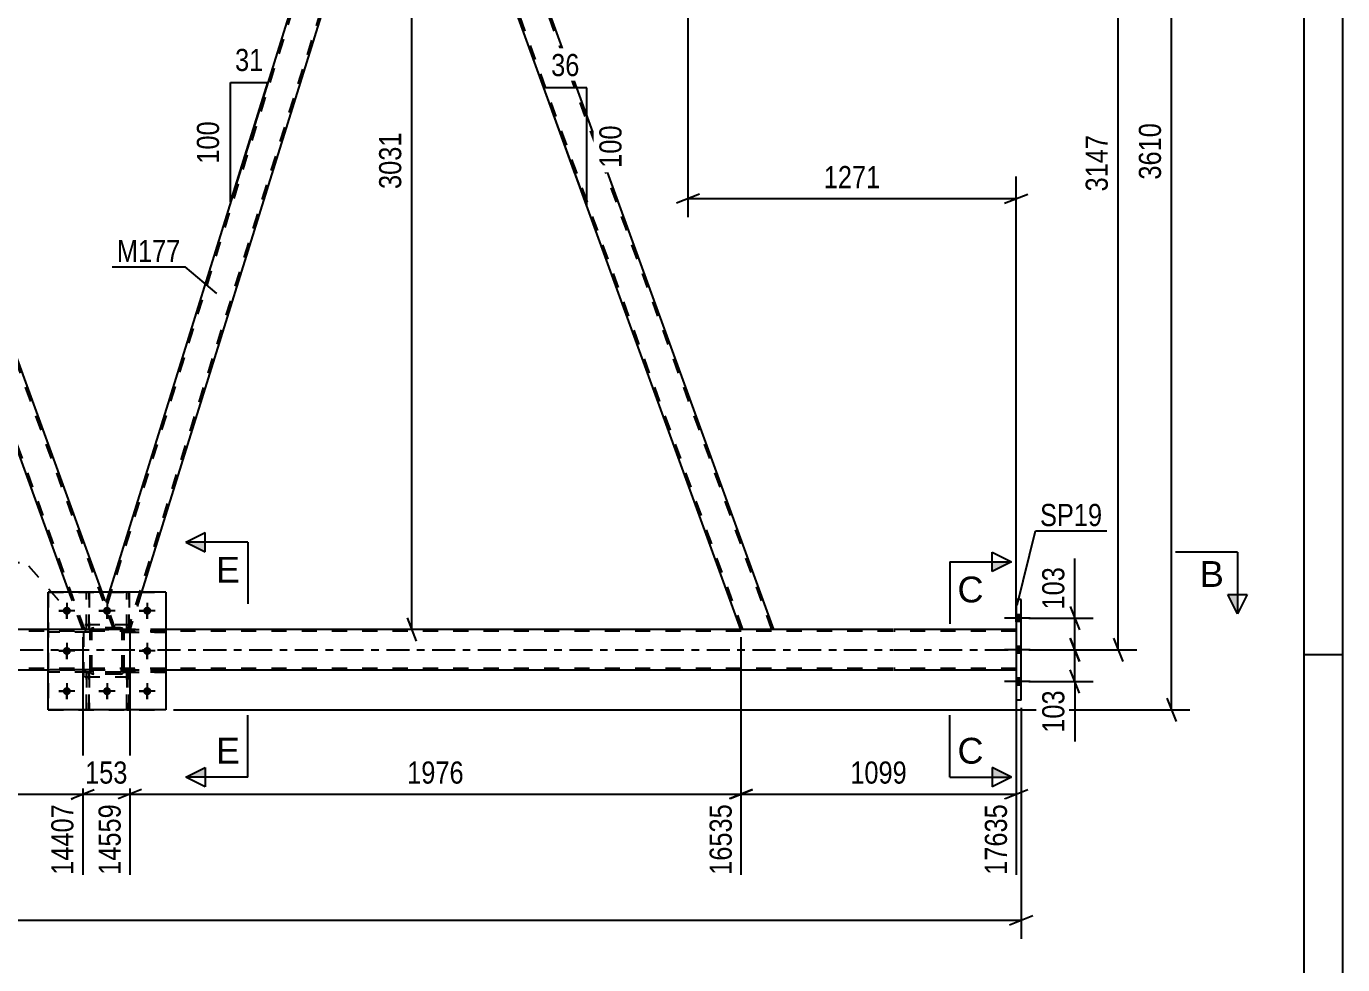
# Model space of a CAD drawing. Header units: millimetres. Extents: x 0 to 841, y 0 to 594.
# Drawn here: x 670.8 to 841, y 257.9 to 379.2 of the extents above; entities that cross this region are included whole.
import ezdxf

# ---------------------------------------------------------------- set-up
doc = ezdxf.new("R2010")
doc.units = ezdxf.units.MM
doc.linetypes.add('DXK_LINE_DOT2', pattern=[3.9198, 1.9599, -1.9599])
doc.linetypes.add('DXK_LINE_DOT3', pattern=[5.9187, 2.979, -0.9799, 0.9799, -0.9799])
doc.styles.add('Arial', font='ARIAL.TTF', dxfattribs={"height": 0.2})
doc.styles.add('Arial Narrow', font='ARIALN.TTF', dxfattribs={"height": 0.2})

# ---------------------------------------------------------------- blocks, each defined once
blk = doc.blocks.new('Unknown-122568727-1133')
at = {"color": 5, "linetype": 'Continuous'}
for p, q in [((841, 0), (841, 594)), ((836, 5), (836, 589)), ((841, 298), (836, 298))]:
    blk.add_line(p, q, dxfattribs=at)
blk = doc.blocks.new('Bolt-122568727-5059 - 5055')
at = {"color": 1, "linetype": 'Continuous'}
for p, q in [((674.95, 303.69), (675.64, 303.69)), ((675.99, 304.73), (675.99, 304.03)), ((675.99, 302.65), (675.99, 303.34)), ((677.03, 303.69), (676.33, 303.69)), ((680.15, 303.69), (680.84, 303.69)), ((681.19, 304.73), (681.19, 304.03)), ((681.19, 302.65), (681.19, 303.34)), ((682.23, 303.69), (681.53, 303.69)), ((685.35, 303.69), (686.04, 303.69)), ((686.39, 304.73), (686.39, 304.03)), ((686.39, 302.65), (686.39, 303.34)), ((687.43, 303.69), (686.73, 303.69)), ((674.95, 298.49), (675.64, 298.49)), ((675.99, 299.53), (675.99, 298.83)), ((675.99, 297.45), (675.99, 298.14)), ((677.03, 298.49), (676.33, 298.49)), ((685.35, 298.49), (686.04, 298.49)), ((686.39, 299.53), (686.39, 298.83)), ((686.39, 297.45), (686.39, 298.14)), ((687.43, 298.49), (686.73, 298.49)), ((674.95, 293.29), (675.64, 293.29)), ((675.99, 294.33), (675.99, 293.63)), ((675.99, 292.25), (675.99, 292.94)), ((677.03, 293.29), (676.33, 293.29)), ((680.15, 293.29), (680.84, 293.29)), ((681.19, 294.33), (681.19, 293.63)), ((681.19, 292.25), (681.19, 292.94)), ((682.23, 293.29), (681.53, 293.29)), ((685.35, 293.29), (686.04, 293.29)), ((686.39, 294.33), (686.39, 293.63)), ((686.39, 292.25), (686.39, 292.94)), ((687.43, 293.29), (686.73, 293.29))]:
    blk.add_line(p, q, dxfattribs=at)
blk = doc.blocks.new('Bolt-122568727-5060 - 5055')
at = {"linetype": 'Continuous'}
for points in [[(676.51, 303.69, -1), (675.47, 303.69, -1)], [(681.71, 303.69, -1), (680.67, 303.69, -1)], [(686.91, 303.69, -1), (685.87, 303.69, -1)], [(676.51, 298.49, -1), (675.47, 298.49, -1)], [(686.91, 298.49, -1), (685.87, 298.49, -1)], [(676.51, 293.29, -1), (675.47, 293.29, -1)], [(681.71, 293.29, -1), (680.67, 293.29, -1)], [(686.91, 293.29, -1), (685.87, 293.29, -1)]]:
    blk.add_hatch(color=1, dxfattribs=at).paths.add_polyline_path(points)
at = {"color": 1, "linetype": 'Continuous'}
for p, q in [((677.03, 303.69), (674.95, 303.69)), ((675.99, 304.73), (675.99, 302.65)), ((682.23, 303.69), (680.15, 303.69)), ((681.19, 304.73), (681.19, 302.65)), ((687.43, 303.69), (685.35, 303.69)), ((686.39, 304.73), (686.39, 302.65)), ((677.03, 298.49), (674.95, 298.49)), ((675.99, 299.53), (675.99, 297.45)), ((687.43, 298.49), (685.35, 298.49)), ((686.39, 299.53), (686.39, 297.45)), ((677.03, 293.29), (674.95, 293.29)), ((675.99, 294.33), (675.99, 292.25)), ((682.23, 293.29), (680.15, 293.29)), ((681.19, 294.33), (681.19, 292.25)), ((687.43, 293.29), (685.35, 293.29)), ((686.39, 294.33), (686.39, 292.25))]:
    blk.add_line(p, q, dxfattribs=at)
blk = doc.blocks.new('Part-122568727-5063 - 5055')
at = {"color": 7, "linetype": 'DXK_LINE_DOT2'}
for p, q in [((684.06, 295.72), (683.74, 295.72)), ((683.74, 295.72), (683.74, 290.89)), ((683.74, 295.12), (684.06, 295.12)), ((684.06, 290.89), (684.06, 295.72)), ((683.74, 290.89), (684.06, 290.89))]:
    blk.add_line(p, q, dxfattribs=at)
blk = doc.blocks.new('Part-122568727-5309 - 5055')
at = {"color": 7, "linetype": 'DXK_LINE_DOT2'}
for p, q in [((678.99, 301.25), (673.59, 301.25)), ((673.59, 301.25), (673.59, 300.93)), ((678.99, 300.93), (673.59, 300.93)), ((678.39, 300.93), (678.39, 301.25)), ((678.99, 300.93), (678.99, 301.25))]:
    blk.add_line(p, q, dxfattribs=at)
blk = doc.blocks.new('Part-122568727-5186 - 5055')
at = {"color": 7, "linetype": 'DXK_LINE_DOT2'}
for p, q in [((683.74, 290.89), (683.74, 295.72)), ((683.74, 295.72), (684.06, 295.72)), ((683.74, 295.12), (684.06, 295.12)), ((684.06, 295.72), (684.06, 290.89)), ((684.06, 290.89), (683.74, 290.89))]:
    blk.add_line(p, q, dxfattribs=at)
blk = doc.blocks.new('Part-122568727-5189 - 5055')
at = {"color": 7, "linetype": 'DXK_LINE_DOT2'}
for p, q in [((678.54, 290.89), (678.54, 295.72)), ((678.54, 295.72), (678.86, 295.72)), ((678.54, 295.12), (678.86, 295.12)), ((678.86, 295.72), (678.86, 290.89)), ((678.86, 290.89), (678.54, 290.89))]:
    blk.add_line(p, q, dxfattribs=at)
blk = doc.blocks.new('Part-122568727-5163 - 5055')
at = {"color": 7, "linetype": 'DXK_LINE_DOT2'}
for p, q in [((719.06, 422.49), (723.31, 422.49)), ((720.61, 418.24), (719.06, 422.49)), ((763.43, 301.27), (719.31, 422.49)), ((767.18, 301.27), (723.06, 422.49)), ((723.31, 422.49), (723.46, 422.09)), ((767.44, 301.27), (763.18, 301.27))]:
    blk.add_line(p, q, dxfattribs=at)
at = {"color": 2, "linetype": 'Continuous'}
for p, q in [((767.44, 301.27), (723.46, 422.09)), ((763.18, 301.27), (720.61, 418.24))]:
    blk.add_line(p, q, dxfattribs=at)
blk = doc.blocks.new('Part-122568727-5192 - 5055')
at = {"color": 7, "linetype": 'DXK_LINE_DOT2'}
for p, q in [((683.74, 301.24), (683.74, 306.09)), ((683.74, 306.09), (684.06, 306.09)), ((684.06, 306.09), (684.06, 301.24)), ((683.74, 301.84), (684.06, 301.84)), ((684.06, 301.24), (683.74, 301.24))]:
    blk.add_line(p, q, dxfattribs=at)
blk = doc.blocks.new('Part-122568727-5173 - 5055')
at = {"color": 7, "linetype": 'DXK_LINE_DOT2'}
for p, q in [((717.99, 422.49), (681.17, 304.37)), ((717.74, 422.49), (717.62, 422.09)), ((719.06, 422.49), (717.74, 422.49)), ((719.2, 422.09), (719.06, 422.49)), ((720.47, 418.61), (683.89, 301.27)), ((681.46, 306.09), (681.04, 304.74)), ((685.65, 306.09), (684.15, 301.27)), ((682.3, 301.27), (681.04, 304.74)), ((684.15, 301.27), (682.3, 301.27))]:
    blk.add_line(p, q, dxfattribs=at)
at = {"color": 2, "linetype": 'Continuous'}
for p, q in [((717.62, 422.09), (681.46, 306.09)), ((719.2, 422.09), (720.61, 418.24)), ((720.61, 418.24), (685.65, 306.09))]:
    blk.add_line(p, q, dxfattribs=at)
blk = doc.blocks.new('Part-122568727-5178 - 5055')
at = {"color": 7, "linetype": 'DXK_LINE_DOT2'}
for p, q in [((638.18, 422.49), (633.92, 422.49)), ((635.47, 418.24), (633.92, 422.49)), ((678.3, 301.27), (634.18, 422.49)), ((682.05, 301.27), (637.93, 422.49)), ((638.32, 422.1), (638.18, 422.49)), ((678.04, 301.27), (676.29, 306.09)), ((682.3, 301.27), (680.55, 306.09)), ((682.3, 301.27), (678.04, 301.27))]:
    blk.add_line(p, q, dxfattribs=at)
at = {"color": 2, "linetype": 'Continuous'}
for p, q in [((680.55, 306.09), (638.32, 422.1)), ((676.29, 306.09), (635.47, 418.24))]:
    blk.add_line(p, q, dxfattribs=at)
blk = doc.blocks.new('Part-122568727-5195 - 5055')
at = {"color": 7, "linetype": 'DXK_LINE_DOT2'}
for p, q in [((678.54, 301.24), (678.54, 306.09)), ((678.54, 306.09), (678.86, 306.09)), ((678.86, 306.09), (678.86, 301.24)), ((678.54, 301.84), (678.86, 301.84)), ((678.86, 301.24), (678.54, 301.24))]:
    blk.add_line(p, q, dxfattribs=at)
blk = doc.blocks.new('Part-122568727-5256 - 5055')
at = {"color": 7, "linetype": 'DXK_LINE_DOT2'}
for p, q in [((782.8, 301.03), (101.77, 301.03)), ((688.79, 301.27), (673.59, 301.27)), ((798.78, 301.03), (782.9, 301.03)), ((798.78, 301.27), (798.78, 295.99)), ((782.8, 296.23), (101.77, 296.23)), ((688.79, 295.99), (673.59, 295.99)), ((798.78, 296.23), (782.9, 296.23))]:
    blk.add_line(p, q, dxfattribs=at)
at = {"color": 2, "linetype": 'Continuous'}
for p, q in [((673.59, 301.27), (518.52, 301.27)), ((782.8, 301.27), (688.79, 301.27)), ((798.78, 301.27), (782.9, 301.27)), ((673.59, 295.99), (518.52, 295.99)), ((782.8, 295.99), (688.79, 295.99)), ((798.78, 295.99), (782.9, 295.99))]:
    blk.add_line(p, q, dxfattribs=at)
at = {"color": 7, "linetype": 'DXK_LINE_DOT3'}
for p, q in [((101.77, 298.63), (782.8, 298.63)), ((782.9, 298.63), (798.78, 298.63))]:
    blk.add_line(p, q, dxfattribs=at)
blk = doc.blocks.new('Part-122568727-5257 - 5055')
at = {"color": 7, "linetype": 'DXK_LINE_DOT2'}
for p, q in [((679.28, 301.45), (679.47, 301.49)), ((679.47, 301.49), (679.28, 301.45)), ((682.91, 301.49), (679.47, 301.49)), ((682.91, 301.49), (683.09, 301.45)), ((683.09, 301.45), (682.91, 301.49)), ((678.99, 301.01), (679.02, 301.19)), ((679.02, 301.19), (678.99, 301.01)), ((678.99, 295.97), (678.99, 301.01)), ((679.23, 301.01), (679.24, 301.1)), ((679.23, 295.97), (679.23, 301.01)), ((679.24, 301.1), (679.3, 301.18)), ((679.3, 301.18), (679.37, 301.23)), ((679.37, 301.23), (679.47, 301.25)), ((679.47, 301.25), (682.91, 301.25)), ((682.91, 301.25), (683, 301.23)), ((683, 301.23), (683.07, 301.18)), ((683.07, 301.18), (683.13, 301.1)), ((683.13, 301.1), (683.15, 301.01)), ((683.15, 295.97), (683.15, 301.01)), ((683.35, 301.19), (683.39, 301.01)), ((683.39, 301.01), (683.35, 301.19)), ((683.39, 295.97), (683.39, 301.01)), ((679.02, 295.78), (678.99, 295.97)), ((678.99, 295.97), (679.02, 295.78)), ((679.24, 295.87), (679.23, 295.97)), ((679.3, 295.8), (679.24, 295.87)), ((679.47, 295.49), (679.28, 295.52)), ((679.28, 295.52), (679.47, 295.49)), ((679.37, 295.74), (679.3, 295.8)), ((679.47, 295.73), (679.37, 295.74)), ((682.91, 295.73), (679.47, 295.73)), ((682.91, 295.49), (679.47, 295.49)), ((683, 295.74), (682.91, 295.73)), ((683.09, 295.52), (682.91, 295.49)), ((682.91, 295.49), (683.09, 295.52)), ((683.07, 295.8), (683, 295.74)), ((683.13, 295.87), (683.07, 295.8)), ((683.15, 295.97), (683.13, 295.87)), ((683.39, 295.97), (683.35, 295.78)), ((683.35, 295.78), (683.39, 295.97))]:
    blk.add_line(p, q, dxfattribs=at)
at = {"color": 7, "linetype": 'DXK_LINE_DOT3'}
blk.add_line((681.19, 298.49), (681.19, 298.49), dxfattribs=at)
at = {"color": 7, "linetype": 'DXK_LINE_DOT2'}
for centre, start, end in [((679.47, 301.01), 112.5, 157.5), ((679.47, 301.01), 112.5, 157.5), ((682.91, 301.01), 22.5, 67.5), ((682.91, 301.01), 22.5, 67.5), ((679.47, 295.97), 202.5, 247.5), ((679.47, 295.97), 202.5, 247.5), ((682.91, 295.97), 292.5, 337.5), ((682.91, 295.97), 292.5, 337.5)]:
    blk.add_arc(centre, 0.48, start, end, dxfattribs=at)
blk = doc.blocks.new('Part-122568727-5258 - 5055')
at = {"color": 7, "linetype": 'DXK_LINE_DOT2'}
for p, q in [((684.19, 301.89), (678.19, 301.89)), ((678.19, 295.09), (678.19, 301.89)), ((684.19, 295.09), (684.19, 301.89)), ((684.19, 295.09), (678.19, 295.09))]:
    blk.add_line(p, q, dxfattribs=at)
blk = doc.blocks.new('Part-122568727-5259 - 5055')
at = {"color": 7, "linetype": 'DXK_LINE_DOT2'}
for p, q in [((684.19, 301.89), (678.19, 301.89)), ((678.19, 295.09), (678.19, 301.89)), ((684.19, 295.09), (684.19, 301.89)), ((684.19, 295.09), (678.19, 295.09))]:
    blk.add_line(p, q, dxfattribs=at)
blk = doc.blocks.new('Part-122568727-5265 - 5055')
at = {"color": 2, "linetype": 'Continuous'}
for p, q in [((799.42, 305.13), (798.78, 305.13)), ((798.78, 305.13), (798.78, 292.13)), ((799.42, 292.13), (799.42, 305.13)), ((799.42, 292.13), (798.78, 292.13))]:
    blk.add_line(p, q, dxfattribs=at)
blk = doc.blocks.new('Part-122568727-5284 - 5055')
at = {"color": 7, "linetype": 'DXK_LINE_DOT2'}
for p, q in [((678.99, 296.05), (673.59, 296.05)), ((673.59, 296.05), (673.59, 295.73)), ((678.99, 295.73), (673.59, 295.73)), ((678.39, 295.73), (678.39, 296.05)), ((678.99, 295.73), (678.99, 296.05))]:
    blk.add_line(p, q, dxfattribs=at)
blk = doc.blocks.new('Part-122568727-5297 - 5055')
at = {"color": 7, "linetype": 'DXK_LINE_DOT2'}
for p, q in [((679.28, 301.45), (679.47, 301.49)), ((679.47, 301.49), (679.28, 301.45)), ((682.91, 301.49), (679.47, 301.49)), ((682.91, 301.49), (683.09, 301.45)), ((683.09, 301.45), (682.91, 301.49)), ((678.99, 301.01), (679.02, 301.19)), ((679.02, 301.19), (678.99, 301.01)), ((678.99, 295.97), (678.99, 301.01)), ((679.23, 301.01), (679.24, 301.1)), ((679.23, 295.97), (679.23, 301.01)), ((679.24, 301.1), (679.3, 301.18)), ((679.3, 301.18), (679.37, 301.23)), ((679.37, 301.23), (679.47, 301.25)), ((679.47, 301.25), (682.91, 301.25)), ((682.91, 301.25), (683, 301.23)), ((683, 301.23), (683.07, 301.18)), ((683.07, 301.18), (683.13, 301.1)), ((683.13, 301.1), (683.15, 301.01)), ((683.15, 295.97), (683.15, 301.01)), ((683.35, 301.19), (683.39, 301.01)), ((683.39, 301.01), (683.35, 301.19)), ((683.39, 295.97), (683.39, 301.01)), ((679.02, 295.78), (678.99, 295.97)), ((678.99, 295.97), (679.02, 295.78)), ((679.24, 295.87), (679.23, 295.97)), ((679.3, 295.8), (679.24, 295.87)), ((679.47, 295.49), (679.28, 295.52)), ((679.28, 295.52), (679.47, 295.49)), ((679.37, 295.74), (679.3, 295.8)), ((679.47, 295.73), (679.37, 295.74)), ((682.91, 295.73), (679.47, 295.73)), ((682.91, 295.49), (679.47, 295.49)), ((683, 295.74), (682.91, 295.73)), ((683.09, 295.52), (682.91, 295.49)), ((682.91, 295.49), (683.09, 295.52)), ((683.07, 295.8), (683, 295.74)), ((683.13, 295.87), (683.07, 295.8)), ((683.15, 295.97), (683.13, 295.87)), ((683.39, 295.97), (683.35, 295.78)), ((683.35, 295.78), (683.39, 295.97))]:
    blk.add_line(p, q, dxfattribs=at)
at = {"color": 7, "linetype": 'DXK_LINE_DOT3'}
blk.add_line((681.19, 298.49), (681.19, 298.49), dxfattribs=at)
at = {"color": 7, "linetype": 'DXK_LINE_DOT2'}
for centre, start, end in [((679.47, 301.01), 112.5, 157.5), ((679.47, 301.01), 112.5, 157.5), ((682.91, 301.01), 22.5, 67.5), ((682.91, 301.01), 22.5, 67.5), ((679.47, 295.97), 202.5, 247.5), ((679.47, 295.97), 202.5, 247.5), ((682.91, 295.97), 292.5, 337.5), ((682.91, 295.97), 292.5, 337.5)]:
    blk.add_arc(centre, 0.48, start, end, dxfattribs=at)
blk = doc.blocks.new('Part-122568727-5314 - 5055')
at = {"color": 7, "linetype": 'DXK_LINE_DOT2'}
for p, q in [((683.39, 295.73), (683.39, 296.05)), ((683.39, 296.05), (688.79, 296.05)), ((688.79, 295.73), (683.39, 295.73)), ((683.99, 295.73), (683.99, 296.05)), ((688.79, 296.05), (688.79, 295.73))]:
    blk.add_line(p, q, dxfattribs=at)
blk = doc.blocks.new('Part-122568727-5319 - 5055')
at = {"color": 7, "linetype": 'DXK_LINE_DOT2'}
for p, q in [((673.59, 306.09), (688.79, 306.09)), ((673.59, 306.09), (673.59, 290.89)), ((688.79, 306.09), (688.79, 290.89)), ((673.59, 290.89), (688.79, 290.89))]:
    blk.add_line(p, q, dxfattribs=at)
blk = doc.blocks.new('Part-122568727-5347 - 5055')
at = {"color": 7, "linetype": 'DXK_LINE_DOT2'}
for p, q in [((678.99, 301.25), (673.59, 301.25)), ((673.59, 300.93), (673.59, 301.25)), ((678.99, 300.93), (673.59, 300.93)), ((678.39, 300.93), (678.39, 301.25)), ((678.99, 301.25), (678.99, 300.93))]:
    blk.add_line(p, q, dxfattribs=at)
blk = doc.blocks.new('Part-122568727-5348 - 5055')
at = {"color": 7, "linetype": 'DXK_LINE_DOT2'}
for p, q in [((678.99, 296.05), (673.59, 296.05)), ((673.59, 295.73), (673.59, 296.05)), ((678.99, 295.73), (673.59, 295.73)), ((678.39, 295.73), (678.39, 296.05)), ((678.99, 296.05), (678.99, 295.73))]:
    blk.add_line(p, q, dxfattribs=at)
blk = doc.blocks.new('Part-122568727-5351 - 5055')
at = {"color": 2, "linetype": 'Continuous'}
for p, q in [((678.54, 306.09), (678.54, 306.09)), ((678.86, 306.09), (678.54, 306.09)), ((678.86, 306.09), (678.86, 306.09))]:
    blk.add_line(p, q, dxfattribs=at)
at = {"color": 7, "linetype": 'DXK_LINE_DOT2'}
for p, q in [((678.54, 301.24), (678.54, 306.09)), ((678.86, 301.24), (678.86, 306.09)), ((678.54, 301.84), (678.86, 301.84)), ((678.86, 301.24), (678.54, 301.24))]:
    blk.add_line(p, q, dxfattribs=at)
blk = doc.blocks.new('Part-122568727-5354 - 5055')
at = {"color": 2, "linetype": 'Continuous'}
for p, q in [((683.74, 306.09), (683.74, 306.09)), ((684.06, 306.09), (683.74, 306.09)), ((684.06, 306.09), (684.06, 306.09))]:
    blk.add_line(p, q, dxfattribs=at)
at = {"color": 7, "linetype": 'DXK_LINE_DOT2'}
for p, q in [((683.74, 301.24), (683.74, 306.09)), ((684.06, 301.24), (684.06, 306.09)), ((683.74, 301.84), (684.06, 301.84)), ((684.06, 301.24), (683.74, 301.24))]:
    blk.add_line(p, q, dxfattribs=at)
blk = doc.blocks.new('Part-122568727-5357 - 5055')
at = {"color": 7, "linetype": 'DXK_LINE_DOT2'}
for p, q in [((678.86, 295.72), (678.54, 295.72)), ((678.54, 295.72), (678.54, 290.89)), ((678.54, 295.12), (678.86, 295.12)), ((678.86, 290.89), (678.86, 295.72)), ((678.54, 290.89), (678.86, 290.89))]:
    blk.add_line(p, q, dxfattribs=at)
blk = doc.blocks.new('Part-122568727-5358 - 5055')
at = {"color": 7, "linetype": 'DXK_LINE_DOT2'}
for p, q in [((688.79, 301.25), (683.39, 301.25)), ((683.39, 301.25), (683.39, 300.93)), ((683.39, 300.93), (688.79, 300.93)), ((683.99, 300.93), (683.99, 301.25)), ((688.79, 300.93), (688.79, 301.25))]:
    blk.add_line(p, q, dxfattribs=at)
blk = doc.blocks.new('Part-122568727-5369 - 5055')
at = {"color": 7, "linetype": 'DXK_LINE_DOT2'}
for p, q in [((688.79, 296.05), (683.39, 296.05)), ((683.39, 296.05), (683.39, 295.73)), ((683.39, 295.73), (688.79, 295.73)), ((683.99, 295.73), (683.99, 296.05)), ((688.79, 295.73), (688.79, 296.05))]:
    blk.add_line(p, q, dxfattribs=at)
blk = doc.blocks.new('Part-122568727-5469 - 5055')
at = {"color": 2, "linetype": 'Continuous'}
for p, q in [((688.79, 306.09), (673.59, 306.09)), ((673.59, 290.89), (673.59, 306.09)), ((688.79, 306.09), (688.79, 290.89)), ((688.79, 290.89), (673.59, 290.89))]:
    blk.add_line(p, q, dxfattribs=at)
blk = doc.blocks.new('Part-122568727-5470 - 5055')
at = {"color": 7, "linetype": 'DXK_LINE_DOT2'}
for p, q in [((683.39, 300.93), (683.39, 301.25)), ((683.39, 301.25), (688.79, 301.25)), ((688.79, 300.93), (683.39, 300.93)), ((683.99, 300.93), (683.99, 301.25)), ((688.79, 301.25), (688.79, 300.93))]:
    blk.add_line(p, q, dxfattribs=at)
blk = doc.blocks.new('Bolt-122568727-5471 - 5055')
at = {"linetype": 'Continuous'}
for points in [[(798.78, 303.17), (798.78, 302.29), (799.42, 302.29), (799.42, 303.17)], [(798.78, 303.17), (798.78, 302.29), (799.42, 302.29), (799.42, 303.17)], [(798.78, 303.17), (798.78, 302.29), (799.42, 302.29), (799.42, 303.17)], [(798.78, 299.07), (798.78, 298.19), (799.42, 298.19), (799.42, 299.07)], [(798.78, 299.07), (798.78, 298.19), (799.42, 298.19), (799.42, 299.07)], [(798.78, 294.97), (798.78, 294.09), (799.42, 294.09), (799.42, 294.97)], [(798.78, 294.97), (798.78, 294.09), (799.42, 294.09), (799.42, 294.97)], [(798.78, 294.97), (798.78, 294.09), (799.42, 294.09), (799.42, 294.97)]]:
    blk.add_hatch(color=1, dxfattribs=at).paths.add_polyline_path(points)
at = {"color": 1, "linetype": 'Continuous'}
for p, q in [((799.42, 303.17), (798.78, 303.17)), ((799.42, 303.17), (798.78, 303.17)), ((799.42, 303.17), (798.78, 303.17)), ((800.58, 302.73), (797.26, 302.73)), ((800.58, 302.73), (797.26, 302.73)), ((800.58, 302.73), (797.26, 302.73)), ((799.42, 302.29), (798.78, 302.29)), ((799.42, 302.29), (798.78, 302.29)), ((799.42, 302.29), (798.78, 302.29)), ((800.58, 298.63), (797.26, 298.63)), ((800.58, 298.63), (797.26, 298.63)), ((799.42, 299.07), (798.78, 299.07)), ((799.42, 299.07), (798.78, 299.07)), ((799.42, 298.19), (798.78, 298.19)), ((799.42, 298.19), (798.78, 298.19)), ((799.42, 294.97), (798.78, 294.97)), ((799.42, 294.97), (798.78, 294.97)), ((799.42, 294.97), (798.78, 294.97)), ((800.58, 294.53), (797.26, 294.53)), ((800.58, 294.53), (797.26, 294.53)), ((800.58, 294.53), (797.26, 294.53)), ((799.42, 294.09), (798.78, 294.09)), ((799.42, 294.09), (798.78, 294.09)), ((799.42, 294.09), (798.78, 294.09))]:
    blk.add_line(p, q, dxfattribs=at)
blk = doc.blocks.new('StraightDimension-122568727-6151 - 5055')
at = {"color": 7, "linetype": 'Continuous'}
for p, q in [((805.75, 304.23), (806.95, 301.23)), ((800.42, 302.73), (808.75, 302.73)), ((806.35, 298.63), (806.35, 302.73)), ((806.95, 297.13), (805.75, 300.13)), ((800.42, 298.63), (808.75, 298.63))]:
    blk.add_line(p, q, dxfattribs=at)
at = {"color": 0}
blk.add_wipeout([(805.6, 309.94), (801.4, 309.94), (801.4, 303.25), (805.6, 303.25)], dxfattribs=at)
at = {"color": 7, "linetype": 'Continuous'}
blk.add_line((806.35, 302.73), (806.35, 310.46), dxfattribs=at)
blk.add_line((806.35, 302.73), (806.35, 310.46), dxfattribs=at)
at = {"color": 3, "style": 'Arial Narrow'}
blk.add_text('103', height=2.863, rotation=90.0002, dxfattribs=at).set_placement((805, 303.85))
blk = doc.blocks.new('StraightDimension-122568727-6202 - 5055')
at = {"color": 7, "linetype": 'Continuous'}
for p, q in [((721.19, 420.99), (719.99, 423.99)), ((727.87, 422.49), (717.74, 422.49)), ((720.59, 301.27), (720.59, 422.49)), ((719.99, 302.77), (721.19, 299.77)), ((727.87, 301.27), (717.74, 301.27))]:
    blk.add_line(p, q, dxfattribs=at)
at = {"color": 0}
blk.add_wipeout([(719.84, 366.14), (715.64, 366.14), (715.64, 357.62), (719.84, 357.62)], dxfattribs=at)
at = {"color": 3, "style": 'Arial Narrow'}
blk.add_text('3031', height=2.863, rotation=90.0002, dxfattribs=at).set_placement((719.24, 358.22))
blk = doc.blocks.new('StraightDimension-122568727-17803 - 5055')
at = {"color": 7, "linetype": 'Continuous'}
for p, q in [((599.01, 300.27), (599.01, 269.55)), ((678.04, 300.27), (678.04, 269.55)), ((600.51, 280.59), (597.51, 279.39)), ((599.01, 279.99), (678.04, 279.99)), ((676.54, 279.39), (679.54, 280.59))]:
    blk.add_line(p, q, dxfattribs=at)
at = {"color": 0}
blk.add_wipeout([(642.78, 280.74), (642.78, 284.94), (634.27, 284.94), (634.27, 280.74)], dxfattribs=at)
at = {"color": 0, "linetype": 'Continuous'}
blk.add_wipeout([(677.44, 279.29), (673.24, 279.29), (673.24, 268.95), (677.44, 268.95)], dxfattribs=at)
at = {"color": 3, "style": 'Arial Narrow'}
blk.add_text('1976', height=2.863, dxfattribs=at).set_placement((634.87, 281.34))
at = {"color": 3, "linetype": 'Continuous', "style": 'Arial Narrow'}
blk.add_text('14407', height=2.863, rotation=90.0002, dxfattribs=at).set_placement((676.84, 269.55))
blk = doc.blocks.new('StraightDimension-122568727-17800 - 5055')
at = {"color": 7, "linetype": 'Continuous'}
for p, q in [((763.18, 300.27), (763.18, 269.55)), ((798.78, 294.99), (798.78, 269.55)), ((764.68, 280.59), (761.68, 279.39)), ((763.18, 279.99), (798.78, 279.99)), ((797.28, 279.39), (800.28, 280.59))]:
    blk.add_line(p, q, dxfattribs=at)
at = {"color": 0}
blk.add_wipeout([(785.23, 280.74), (785.23, 284.94), (776.72, 284.94), (776.72, 280.74)], dxfattribs=at)
at = {"color": 0, "linetype": 'Continuous'}
blk.add_wipeout([(798.18, 279.29), (793.98, 279.29), (793.98, 268.95), (798.18, 268.95)], dxfattribs=at)
at = {"color": 3, "style": 'Arial Narrow'}
blk.add_text('1099', height=2.863, dxfattribs=at).set_placement((777.32, 281.34))
at = {"color": 3, "linetype": 'Continuous', "style": 'Arial Narrow'}
blk.add_text('17635', height=2.863, rotation=90.0002, dxfattribs=at).set_placement((797.58, 269.55))
blk = doc.blocks.new('StraightDimension-122568727-5876 - 5055')
at = {"color": 7, "linetype": 'Continuous'}
for p, q in [((819.45, 433.79), (818.25, 436.79)), ((753.97, 435.29), (821.25, 435.29)), ((818.85, 290.89), (818.85, 435.29)), ((818.25, 292.39), (819.45, 289.39)), ((689.79, 290.89), (821.25, 290.89))]:
    blk.add_line(p, q, dxfattribs=at)
at = {"color": 0}
blk.add_wipeout([(818.1, 367.34), (813.9, 367.34), (813.9, 358.83), (818.1, 358.83)], dxfattribs=at)
at = {"color": 3, "style": 'Arial Narrow'}
blk.add_text('3610', height=2.863, rotation=90.0002, dxfattribs=at).set_placement((817.5, 359.43))
blk = doc.blocks.new('AngleDimension-122568727-5585 - 5055')
at = {"color": 7, "linetype": 'Continuous'}
for p, q in [((741.75, 360.14), (737.69, 371.31)), ((743.23, 371.31), (737.69, 371.31)), ((743.23, 356.09), (737.69, 371.31)), ((743.23, 356.09), (743.23, 371.31))]:
    blk.add_line(p, q, dxfattribs=at)
at = {"color": 0}
for points in [[(742.88, 372.21), (742.88, 376.41), (738.03, 376.41), (738.03, 372.21)], [(748.33, 367.04), (744.13, 367.04), (744.13, 360.36), (748.33, 360.36)]]:
    blk.add_wipeout(points, dxfattribs=at)
at = {"color": 3, "style": 'Arial Narrow'}
blk.add_text('36', height=2.863, dxfattribs=at).set_placement((738.63, 372.81))
blk.add_text('100', height=2.863, rotation=90.0002, dxfattribs=at).set_placement((747.73, 360.96))
blk = doc.blocks.new('AngleDimension-122568727-5627 - 5055')
at = {"color": 7, "linetype": 'Continuous'}
for p, q in [((697.17, 371.97), (701.99, 371.97)), ((697.17, 356.5), (701.99, 371.97)), ((697.17, 356.5), (697.17, 371.97)), ((697.63, 357.98), (701.99, 371.97))]:
    blk.add_line(p, q, dxfattribs=at)
at = {"color": 0}
for points in [[(702.01, 372.87), (702.01, 377.07), (697.15, 377.07), (697.15, 372.87)], [(696.27, 367.57), (692.07, 367.57), (692.07, 360.89), (696.27, 360.89)]]:
    blk.add_wipeout(points, dxfattribs=at)
at = {"color": 3, "style": 'Arial Narrow'}
blk.add_text('31', height=2.863, dxfattribs=at).set_placement((697.75, 373.47))
blk.add_text('100', height=2.863, rotation=90.0002, dxfattribs=at).set_placement((695.67, 361.49))
blk = doc.blocks.new('StraightDimension-122568727-6405 - 5055')
at = {"color": 7, "linetype": 'Continuous'}
for p, q in [((799.42, 291.13), (799.42, 261.27)), ((797.92, 263.07), (800.92, 264.27)), ((55.55, 263.67), (799.42, 263.67))]:
    blk.add_line(p, q, dxfattribs=at)
blk = doc.blocks.new('StraightDimension-122568727-6143 - 5055')
at = {"color": 7, "linetype": 'Continuous'}
for p, q in [((805.75, 300.13), (806.95, 297.13)), ((800.42, 298.63), (808.75, 298.63)), ((806.35, 294.53), (806.35, 298.63)), ((806.95, 293.03), (805.75, 296.03)), ((800.42, 294.53), (808.75, 294.53))]:
    blk.add_line(p, q, dxfattribs=at)
at = {"color": 0}
blk.add_wipeout([(805.6, 294), (801.4, 294), (801.4, 287.32), (805.6, 287.32)], dxfattribs=at)
at = {"color": 7, "linetype": 'Continuous'}
blk.add_line((806.35, 294.53), (806.35, 286.8), dxfattribs=at)
blk.add_line((806.35, 294.53), (806.35, 286.8), dxfattribs=at)
at = {"color": 3, "style": 'Arial Narrow'}
blk.add_text('103', height=2.863, rotation=90.0002, dxfattribs=at).set_placement((805, 287.92))
blk = doc.blocks.new('StraightDimension-122568727-6394 - 5055')
at = {"color": 7, "linetype": 'Continuous'}
for p, q in [((756.32, 421.49), (756.32, 354.57)), ((798.78, 302.27), (798.78, 359.82)), ((757.82, 357.57), (754.82, 356.37)), ((797.28, 356.37), (800.28, 357.57)), ((756.32, 356.97), (798.78, 356.97))]:
    blk.add_line(p, q, dxfattribs=at)
at = {"color": 0}
blk.add_wipeout([(781.8, 357.72), (781.8, 361.92), (773.29, 361.92), (773.29, 357.72)], dxfattribs=at)
at = {"color": 3, "style": 'Arial Narrow'}
blk.add_text('1271', height=2.863, dxfattribs=at).set_placement((773.89, 358.32))
blk = doc.blocks.new('StraightDimension-122568727-6712 - 5055')
at = {"color": 7, "linetype": 'Continuous'}
for p, q in [((812.57, 422.99), (811.37, 425.99)), ((757.96, 424.49), (814.37, 424.49)), ((811.97, 298.63), (811.97, 424.49)), ((811.37, 300.13), (812.57, 297.13)), ((800.42, 298.63), (814.37, 298.63))]:
    blk.add_line(p, q, dxfattribs=at)
at = {"color": 0}
blk.add_wipeout([(811.22, 365.82), (807.02, 365.82), (807.02, 357.3), (811.22, 357.3)], dxfattribs=at)
at = {"color": 3, "style": 'Arial Narrow'}
blk.add_text('3147', height=2.863, rotation=90.0002, dxfattribs=at).set_placement((810.62, 357.9))
blk = doc.blocks.new('StraightDimension-122568727-17801 - 5055')
at = {"color": 7, "linetype": 'Continuous'}
for p, q in [((684.15, 300.27), (684.15, 269.55)), ((763.18, 300.27), (763.18, 269.55)), ((685.65, 280.59), (682.65, 279.39)), ((684.15, 279.99), (763.18, 279.99)), ((761.68, 279.39), (764.68, 280.59))]:
    blk.add_line(p, q, dxfattribs=at)
at = {"color": 0}
blk.add_wipeout([(727.92, 280.74), (727.92, 284.94), (719.41, 284.94), (719.41, 280.74)], dxfattribs=at)
at = {"color": 0, "linetype": 'Continuous'}
blk.add_wipeout([(762.58, 279.29), (758.38, 279.29), (758.38, 268.95), (762.58, 268.95)], dxfattribs=at)
at = {"color": 3, "style": 'Arial Narrow'}
blk.add_text('1976', height=2.863, dxfattribs=at).set_placement((720.01, 281.34))
at = {"color": 3, "linetype": 'Continuous', "style": 'Arial Narrow'}
blk.add_text('16535', height=2.863, rotation=90.0002, dxfattribs=at).set_placement((761.98, 269.55))
blk = doc.blocks.new('StraightDimension-122568727-17802 - 5055')
at = {"color": 7, "linetype": 'Continuous'}
for p, q in [((678.04, 300.27), (678.04, 269.55)), ((684.15, 300.27), (684.15, 269.55)), ((676.54, 279.39), (679.54, 280.59)), ((678.04, 279.99), (684.15, 279.99)), ((685.65, 280.59), (682.65, 279.39))]:
    blk.add_line(p, q, dxfattribs=at)
at = {"color": 0}
blk.add_wipeout([(684.44, 280.74), (684.44, 284.94), (677.75, 284.94), (677.75, 280.74)], dxfattribs=at)
at = {"color": 0, "linetype": 'Continuous'}
blk.add_wipeout([(683.55, 279.29), (679.35, 279.29), (679.35, 268.95), (683.55, 268.95)], dxfattribs=at)
at = {"color": 3, "style": 'Arial Narrow'}
blk.add_text('153', height=2.863, dxfattribs=at).set_placement((678.35, 281.34))
at = {"color": 3, "linetype": 'Continuous', "style": 'Arial Narrow'}
blk.add_text('14559', height=2.863, rotation=90.0002, dxfattribs=at).set_placement((682.95, 269.55))
blk = doc.blocks.new('SectionMark-122568727-6752 - 5055')
at = {"linetype": 'Continuous'}
for points in [[(795.68, 308.77), (795.68, 310.02), (798.18, 310.02)], [(795.68, 282.17), (795.68, 283.42), (798.18, 282.17)]]:
    blk.add_hatch(color=6, dxfattribs=at).paths.add_polyline_path(points)
at = {"color": 6, "linetype": 'Continuous'}
for p, q in [((790.18, 310.02), (790.18, 302.02)), ((790.18, 310.02), (798.18, 310.02)), ((795.68, 308.77), (795.68, 311.27)), ((795.68, 311.27), (798.18, 310.02)), ((798.18, 310.02), (795.68, 308.77)), ((790.18, 282.17), (790.18, 290.17)), ((798.18, 282.17), (795.68, 283.42)), ((795.68, 283.42), (795.68, 280.92)), ((790.18, 282.17), (798.18, 282.17)), ((798.18, 282.17), (795.68, 280.92))]:
    blk.add_line(p, q, dxfattribs=at)
at = {"color": 0, "linetype": 'Continuous'}
for points in [[(794.55, 304.77), (794.55, 308.27), (791.18, 308.27), (791.18, 304.77)], [(794.55, 283.92), (794.55, 287.42), (791.18, 287.42), (791.18, 283.92)]]:
    blk.add_wipeout(points, dxfattribs=at)
at = {"color": 3, "linetype": 'Continuous', "style": 'Arial'}
for p in [(791.18, 304.77), (791.18, 283.92)]:
    blk.add_text('C', height=3.34, dxfattribs=at).set_placement(p)
blk = doc.blocks.new('Mark-122568727-5169 - 5055')
at = {"color": 0}
blk.add_wipeout([(690.69, 348.77), (690.69, 351.77), (682.46, 351.77), (682.46, 348.77)], dxfattribs=at)
blk.add_wipeout([(690.69, 348.77), (690.69, 351.77), (682.46, 351.77), (682.46, 348.77)], dxfattribs=at)
at = {"color": 30, "linetype": 'Continuous'}
for p in [(681.86, 348.17), (695.41, 344.69)]:
    blk.add_line(p, (691.29, 348.17), dxfattribs=at)
at = {"color": 3, "style": 'Arial Narrow'}
blk.add_text('M177', height=2.863, dxfattribs=at).set_placement((682.46, 348.77))
blk = doc.blocks.new('Mark-122568727-5261 - 5055')
at = {"color": 0}
blk.add_wipeout([(809.9, 314.64), (809.9, 317.64), (801.86, 317.64), (801.86, 314.64)], dxfattribs=at)
blk.add_wipeout([(809.9, 314.64), (809.9, 317.64), (801.86, 317.64), (801.86, 314.64)], dxfattribs=at)
at = {"color": 30, "linetype": 'Continuous'}
for p, q in [((798.89, 304.42), (801.26, 314.04)), ((801.26, 314.04), (810.5, 314.04))]:
    blk.add_line(p, q, dxfattribs=at)
at = {"color": 3, "style": 'Arial Narrow'}
blk.add_text('SP19', height=2.863, dxfattribs=at).set_placement((801.86, 314.64))
blk = doc.blocks.new('SectionMark-122568727-6742 - 5055')
at = {"linetype": 'Continuous'}
for points in [[(693.89, 312.57), (693.89, 311.32), (691.39, 312.57)], [(693.89, 283.43), (693.89, 282.18), (691.39, 282.18)]]:
    blk.add_hatch(color=6, dxfattribs=at).paths.add_polyline_path(points)
at = {"color": 6, "linetype": 'Continuous'}
for p, q in [((691.39, 312.57), (693.89, 313.82)), ((693.89, 311.32), (693.89, 313.82)), ((699.39, 312.57), (691.39, 312.57)), ((691.39, 312.57), (693.89, 311.32)), ((699.39, 312.57), (699.39, 304.57)), ((699.39, 282.18), (699.39, 290.18)), ((691.39, 282.18), (693.89, 283.43)), ((693.89, 283.43), (693.89, 280.93)), ((699.39, 282.18), (691.39, 282.18)), ((693.89, 280.93), (691.39, 282.18))]:
    blk.add_line(p, q, dxfattribs=at)
at = {"color": 0, "linetype": 'Continuous'}
for points in [[(698.39, 307.32), (698.39, 310.82), (695.28, 310.82), (695.28, 307.32)], [(698.39, 283.93), (698.39, 287.43), (695.28, 287.43), (695.28, 283.93)]]:
    blk.add_wipeout(points, dxfattribs=at)
at = {"color": 3, "linetype": 'Continuous', "style": 'Arial'}
for p in [(695.28, 307.32), (695.28, 283.93)]:
    blk.add_text('E', height=3.34, dxfattribs=at).set_placement(p)
blk = doc.blocks.new('SectionMark-122568727-6748 - 5055')
at = {"linetype": 'Continuous'}
blk.add_hatch(color=6, dxfattribs=at).paths.add_polyline_path([(826.13, 305.77), (827.38, 305.77), (827.38, 303.27)])
at = {"color": 6, "linetype": 'Continuous'}
for p, q in [((827.38, 311.27), (819.38, 311.27)), ((827.38, 311.27), (827.38, 303.27)), ((826.13, 305.77), (828.63, 305.77)), ((827.38, 303.27), (826.13, 305.77)), ((828.63, 305.77), (827.38, 303.27))]:
    blk.add_line(p, q, dxfattribs=at)
at = {"color": 0, "linetype": 'Continuous'}
blk.add_wipeout([(825.63, 306.77), (825.63, 310.27), (822.52, 310.27), (822.52, 306.77)], dxfattribs=at)
at = {"color": 3, "linetype": 'Continuous', "style": 'Arial'}
blk.add_text('B', height=3.34, dxfattribs=at).set_placement((822.52, 306.77))
blk = doc.blocks.new('MarkSet-122568727-6935 - 5055')
at = {"color": 30, "linetype": 'DXK_LINE_DOT2'}
blk.add_line((674.95, 305.02), (670.65, 309.94), dxfattribs=at)
at = {"color": 0}
for points in [[(660.21, 310.54), (660.21, 313.54), (656.74, 313.54), (656.74, 310.54)], [(669.15, 310.54), (669.15, 313.54), (661.11, 313.54), (661.11, 310.54)]]:
    blk.add_wipeout(points, dxfattribs=at)
for points in [[(660.21, 310.54), (660.21, 313.54), (656.74, 313.54), (656.74, 310.54)], [(669.15, 310.54), (669.15, 313.54), (661.11, 313.54), (661.11, 310.54)]]:
    blk.add_wipeout(points, dxfattribs=at)
at = {"color": 30, "linetype": 'DXK_LINE_DOT2'}
blk.add_line((656.14, 309.94), (670.65, 309.94), dxfattribs=at)
at = {"color": 3, "style": 'Arial Narrow'}
for s, p in [('2x', (656.74, 310.54)), ('SP20', (661.11, 310.54))]:
    blk.add_text(s, height=2.863, dxfattribs=at).set_placement(p)

msp = doc.modelspace()

# ---------------------------------------------------------------- block references
for name in ['Unknown-122568727-1133', 'Part-122568727-5178 - 5055', 'Part-122568727-5173 - 5055', 'Part-122568727-5163 - 5055', 'Part-122568727-5319 - 5055', 'Part-122568727-5469 - 5055', 'Part-122568727-5195 - 5055', 'Part-122568727-5351 - 5055', 'Part-122568727-5192 - 5055', 'Part-122568727-5354 - 5055', 'Part-122568727-5265 - 5055', 'Bolt-122568727-5059 - 5055', 'Bolt-122568727-5060 - 5055', 'Bolt-122568727-5471 - 5055', 'Part-122568727-5258 - 5055', 'Part-122568727-5259 - 5055', 'Part-122568727-5257 - 5055', 'Part-122568727-5297 - 5055', 'Part-122568727-5256 - 5055', 'Part-122568727-5309 - 5055', 'Part-122568727-5347 - 5055', 'Part-122568727-5358 - 5055', 'Part-122568727-5470 - 5055', 'Part-122568727-5284 - 5055', 'Part-122568727-5348 - 5055', 'Part-122568727-5189 - 5055', 'Part-122568727-5357 - 5055', 'Part-122568727-5314 - 5055', 'Part-122568727-5369 - 5055', 'Part-122568727-5063 - 5055', 'Part-122568727-5186 - 5055']:
    msp.add_blockref(name, (0, 0))

# ---------------------------------------------------------------- next in the draw order: block references
for name in ['StraightDimension-122568727-6202 - 5055', 'StraightDimension-122568727-6151 - 5055', 'StraightDimension-122568727-17803 - 5055']:
    msp.add_blockref(name, (0, 0))

# ---------------------------------------------------------------- next in the draw order: block references
msp.add_blockref('StraightDimension-122568727-17800 - 5055', (0, 0))

# ---------------------------------------------------------------- next in the draw order: block references
msp.add_blockref('StraightDimension-122568727-5876 - 5055', (0, 0))

# ---------------------------------------------------------------- next in the draw order: block references
for name in ['AngleDimension-122568727-5627 - 5055', 'AngleDimension-122568727-5585 - 5055']:
    msp.add_blockref(name, (0, 0))

# ---------------------------------------------------------------- next in the draw order: block references
msp.add_blockref('StraightDimension-122568727-6405 - 5055', (0, 0))

# ---------------------------------------------------------------- next in the draw order: block references
for name in ['StraightDimension-122568727-6394 - 5055', 'Mark-122568727-5169 - 5055', 'StraightDimension-122568727-6143 - 5055']:
    msp.add_blockref(name, (0, 0))

# ---------------------------------------------------------------- next in the draw order: block references
msp.add_blockref('StraightDimension-122568727-6712 - 5055', (0, 0))

# ---------------------------------------------------------------- next in the draw order: block references
for name in ['SectionMark-122568727-6752 - 5055', 'StraightDimension-122568727-17801 - 5055']:
    msp.add_blockref(name, (0, 0))

# ---------------------------------------------------------------- next in the draw order: block references
for name in ['Mark-122568727-5261 - 5055', 'SectionMark-122568727-6742 - 5055', 'StraightDimension-122568727-17802 - 5055']:
    msp.add_blockref(name, (0, 0))

# ---------------------------------------------------------------- next in the draw order: block references
msp.add_blockref('SectionMark-122568727-6748 - 5055', (0, 0))

# ---------------------------------------------------------------- next in the draw order: block references
msp.add_blockref('MarkSet-122568727-6935 - 5055', (0, 0))

doc.saveas('drawing.dxf')
